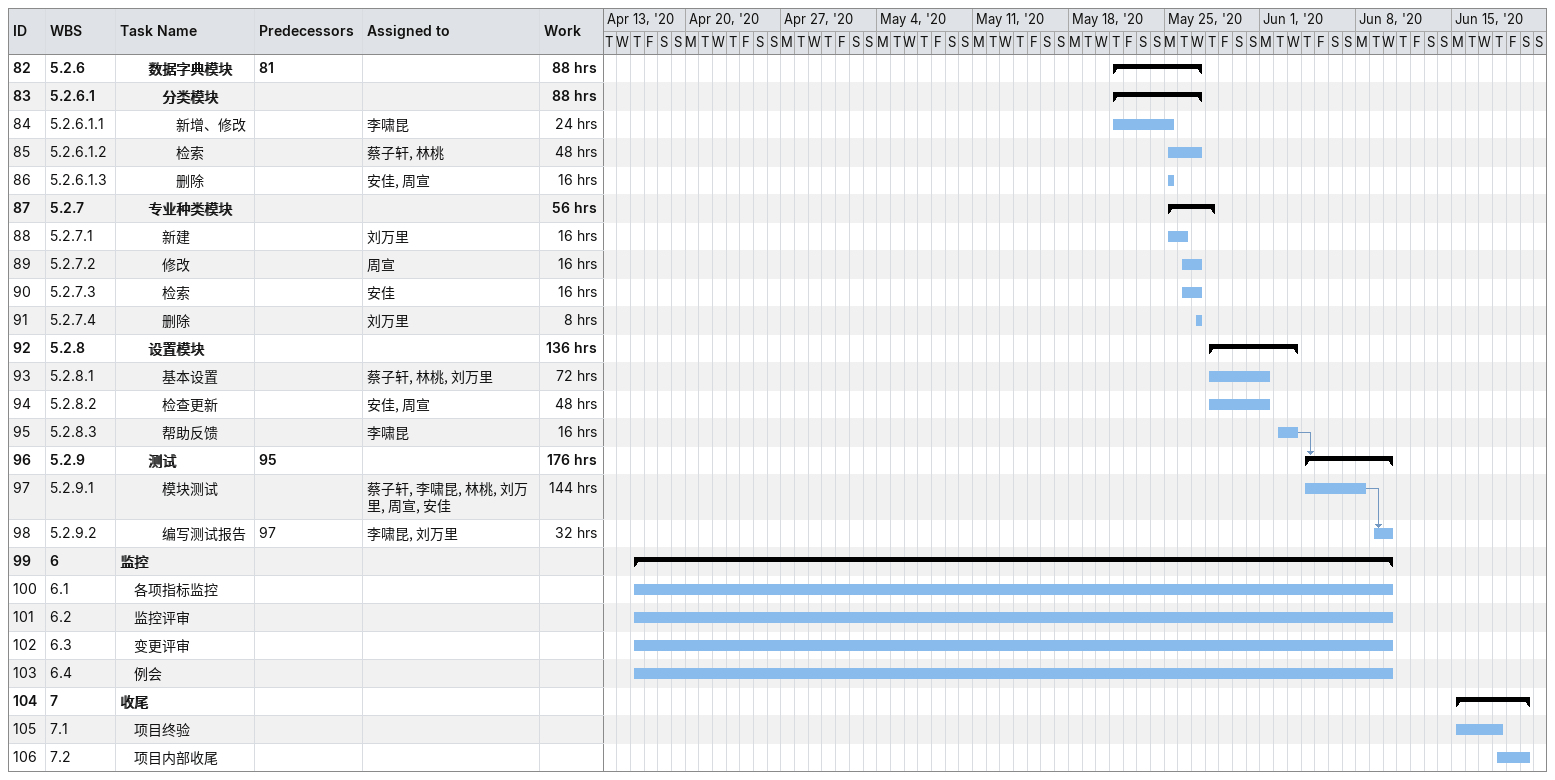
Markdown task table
| ID | WBS | Task | Start | Finish | Predecessors | Resources | Work (h) |
|---|---|---|---|---|---|---|---|
| 82 | 5.2.6 | **数据字典模块** | 2020-05-21 | 2020-05-27 | 81 |  | 88 |
| 83 | 5.2.6.1 | **分类模块** | 2020-05-21 | 2020-05-27 |  |  | 88 |
| 84 | 5.2.6.1.1 | 新增、修改 | 2020-05-21 | 2020-05-25 |  | 李啸昆 | 24 |
| 85 | 5.2.6.1.2 | 检索 | 2020-05-25 | 2020-05-27 |  | 蔡子轩, 林桃 | 48 |
| 86 | 5.2.6.1.3 | 删除 | 2020-05-25 | 2020-05-25 |  | 安佳, 周宣 | 16 |
| 87 | 5.2.7 | **专业种类模块** | 2020-05-25 | 2020-05-28 |  |  | 56 |
| 88 | 5.2.7.1 | 新建 | 2020-05-25 | 2020-05-26 |  | 刘万里 | 16 |
| 89 | 5.2.7.2 | 修改 | 2020-05-26 | 2020-05-27 |  | 周宣 | 16 |
| 90 | 5.2.7.3 | 检索 | 2020-05-26 | 2020-05-27 |  | 安佳 | 16 |
| 91 | 5.2.7.4 | 删除 | 2020-05-27 | 2020-05-27 |  | 刘万里 | 8 |
| 92 | 5.2.8 | **设置模块** | 2020-05-28 | 2020-06-03 |  |  | 136 |
| 93 | 5.2.8.1 | 基本设置 | 2020-05-28 | 2020-06-01 |  | 蔡子轩, 林桃, 刘万里 | 72 |
| 94 | 5.2.8.2 | 检查更新 | 2020-05-28 | 2020-06-01 |  | 安佳, 周宣 | 48 |
| 95 | 5.2.8.3 | 帮助反馈 | 2020-06-02 | 2020-06-03 |  | 李啸昆 | 16 |
| 96 | 5.2.9 | **测试** | 2020-06-04 | 2020-06-10 | 95 |  | 176 |
| 97 | 5.2.9.1 | 模块测试 | 2020-06-04 | 2020-06-08 |  | 蔡子轩, 李啸昆, 林桃, 刘万里, 周宣, 安佳 | 144 |
| 98 | 5.2.9.2 | 编写测试报告 | 2020-06-09 | 2020-06-10 | 97 | 李啸昆, 刘万里 | 32 |
| 99 | 6 | **监控** | 2020-04-16 | 2020-06-10 |  |  |  |
| 100 | 6.1 | 各项指标监控 | 2020-04-16 | 2020-06-10 |  |  |  |
| 101 | 6.2 | 监控评审 | 2020-04-16 | 2020-06-10 |  |  |  |
| 102 | 6.3 | 变更评审 | 2020-04-16 | 2020-06-10 |  |  |  |
| 103 | 6.4 | 例会 | 2020-04-16 | 2020-06-10 |  |  |  |
| 104 | 7 | **收尾** | 2020-06-15 | 2020-06-20 |  |  |  |
| 105 | 7.1 | 项目终验 | 2020-06-15 | 2020-06-18 |  |  |  |
| 106 | 7.2 | 项目内部收尾 | 2020-06-18 | 2020-06-20 |  |  |  |
